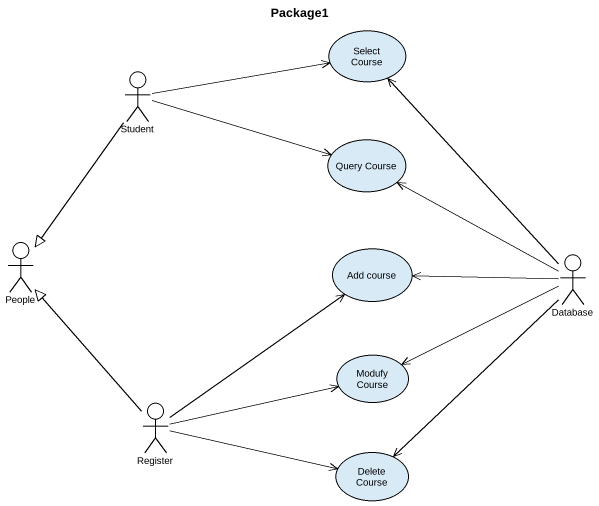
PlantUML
@startuml
title Package1
usecase "Select Course" as Select_Course
actor Student
usecase "Query Course" as Query_Course
actor People
usecase "Add course" as Add_course
actor "Database" as Database_
usecase "Modufy Course" as Modufy_Course
actor Register
usecase "Delete Course" as Delete_Course
Student -right-> Select_Course
Student -right-> Query_Course
Student --|> People
Database_ -up-> Select_Course
Database_ -up-> Query_Course
Database_ -left-> Add_course
Database_ -left-> Modufy_Course
Database_ --> Delete_Course
Register -up-|> People
Register -up-> Add_course
Register -right-> Modufy_Course
Register -right-> Delete_Course
@enduml
